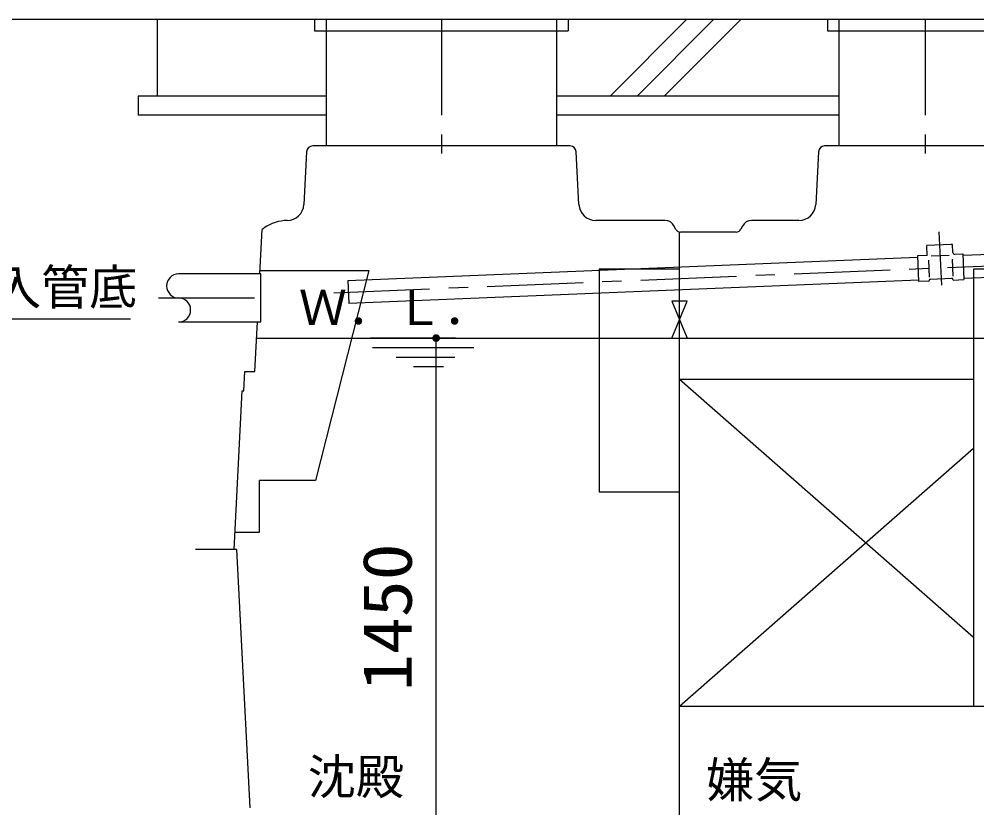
# Model space of a CAD drawing. Units: millimetres, scale not verified. Extents: x -14850 to 14850, y -10500 to 10500.
# Drawn here: x -10343 to -7849, y -5338 to -3285 of the extents above; entities that cross this region are included whole.
import ezdxf
from ezdxf.enums import TextEntityAlignment as Align

# ---------------------------------------------------------------- set-up
doc = ezdxf.new("R2010")
doc.units = ezdxf.units.MM
doc.header["$LTSCALE"] = 50
doc.linetypes.add('CHAIN1', pattern=[8, 5, -1, 1, -1])
for name, color, linetype, lineweight in [('0-0_機器', 5, 'Continuous', 25), ('0-2_躯体', 5, 'Continuous', 25), ('0-5_製作', 5, 'Continuous', 25)]:
    doc.layers.add(name, color=color, linetype=linetype, lineweight=lineweight)
doc.styles.add('ＭＳ ゴシック', font='')
doc.styles.get('ＭＳ ゴシック').set_extended_font_data('MS Gothic')

msp = doc.modelspace()

# ---------------------------------------------------------------- linework, layer by layer
at = {"layer": '0-0_機器', "color": 2}
for p, q in [((-11283.7, -3284.74), (-6015.25, -3284.74)), ((-9983.59, -3284.74), (-9983.59, -3484.74)), ((-9573.59, -3284.74), (-9573.59, -3314.74)), ((-9543.59, -3284.74), (-9543.59, -3614.74)), ((-8943.59, -3284.74), (-8943.59, -3614.74)), ((-8913.58, -3284.74), (-8913.58, -3314.74)), ((-8804.5, -3484.74), (-8604.5, -3284.74)), ((-8733.79, -3484.74), (-8533.79, -3284.74)), ((-8663.08, -3484.74), (-8463.08, -3284.74)), ((-8238.59, -3284.74), (-8238.59, -3314.74)), ((-8208.59, -3284.74), (-8208.59, -3614.74)), ((-9573.59, -3314.74), (-8913.58, -3314.74)), ((-8238.59, -3314.74), (-7728.58, -3314.74)), ((-10033.59, -3484.74), (-10033.59, -3534.74)), ((-9543.59, -3484.74), (-10033.59, -3484.74)), ((-8208.59, -3484.74), (-8943.59, -3484.74)), ((-9543.59, -3534.74), (-10033.59, -3534.74)), ((-8208.59, -3534.74), (-8943.59, -3534.74)), ((-10593.71, -4064.74), (-10053.36, -4064.74))]:
    msp.add_line(p, q, dxfattribs=at)
at = {"layer": '0-2_躯体', "color": 3, "linetype": 'CHAIN1'}
for p, q in [((-9243.59, -3284.74), (-9243.59, -3680.31)), ((-7983.59, -3284.74), (-7983.59, -3680.31)), ((-7948.64, -3838.42), (-7941.13, -3977.07)), ((-9523.93, -3996.64), (-7023.09, -3893.88)), ((-9980.57, -4010.38), (-9695.01, -4010.38))]:
    msp.add_line(p, q, dxfattribs=at)
at = {"layer": '0-2_躯体', "color": 3}
for p, q in [((-8908.57, -3614.74), (-9578.6, -3614.74)), ((-7721.57, -3614.74), (-8245.6, -3614.74)), ((-9594.57, -3629.9), (-9601.76, -3767.05)), ((-8885.41, -3767.04), (-8892.6, -3629.9)), ((-8261.57, -3629.9), (-8268.76, -3767.04)), ((-8660.95, -3808.74), (-8841.47, -3808.74)), ((-8312.7, -3808.74), (-8436.22, -3808.74)), ((-9716.02, -3947.88), (-9709.97, -3832.49)), ((-8633.75, -3831), (-8637.69, -3823.11)), ((-8623.59, -5543.11), (-8623.59, -3838.74)), ((-8475.95, -3838.74), (-8621.22, -3838.74)), ((-8459.48, -3823.11), (-8463.42, -3831)), ((-7916.03, -3871.52), (-7979.48, -3874.13)), ((-7978.43, -3899.61), (-7979.48, -3874.13)), ((-7885.87, -3899.3), (-7454.45, -3881.58)), ((-9487.23, -3965.11), (-8003.77, -3904.15)), ((-7975.32, -3912.09), (-7973.5, -3956.45)), ((-7921.37, -3899.86), (-7968.34, -3901.79)), ((-7913.57, -3909.55), (-7911.74, -3953.92)), ((-7906.59, -3896.65), (-7886.01, -3895.81)), ((-7886.01, -3895.81), (-7883.26, -3962.75)), ((-9715.54, -3938.88), (-9432.72, -3938.88)), ((-9432.72, -3938.88), (-9571.27, -4485.88)), ((-8832.59, -3935.88), (-8832.59, -4515.88)), ((-8623.59, -3935.88), (-8832.59, -3935.88)), ((-7857.59, -3935.88), (-7857.59, -5072.88)), ((-7653.59, -3935.88), (-7857.59, -3935.88)), ((-9487.23, -3965.11), (-9484.77, -4025.06)), ((-8001.3, -3964.1), (-9484.77, -4025.06)), ((-7973.09, -3966.45), (-7973.16, -3964.65)), ((-7970.19, -3961.42), (-7914.63, -3959.14)), ((-7911.33, -3963.91), (-7911.41, -3962.11)), ((-7911.33, -3963.91), (-7883.26, -3962.75)), ((-7883.4, -3959.25), (-7451.99, -3941.53)), ((-7973.09, -3966.45), (-8001.16, -3967.6)), ((-8643.59, -4114.88), (-8603.59, -4018.88)), ((-9927.8, -4072.88), (-9714.18, -4072.88)), ((-9725.19, -4114.88), (-6808.21, -4114.88)), ((-9159.52, -4139.88), (-9422.91, -4139.88)), ((-9361.39, -4164.88), (-9208.55, -4164.88)), ((-9238.35, -4189.88), (-9316.21, -4189.88)), ((-7857.59, -4222.88), (-8623.59, -4222.88)), ((-7857.59, -4894.11), (-8623.59, -4222.88)), ((-8623.59, -5072.88), (-7857.59, -4401.64)), ((-9571.27, -4485.88), (-9717.29, -4485.88)), ((-9717.29, -4619.88), (-9717.29, -4485.88)), ((-8623.59, -4515.88), (-8832.59, -4515.88)), ((-9781.28, -4619.88), (-9717.29, -4619.88)), ((-9777.32, -4664.74), (-9883.59, -4664.74)), ((-9777.32, -4664.74), (-9742.06, -5337.53)), ((-8623.59, -5072.88), (-7653.59, -5072.88))]:
    msp.add_line(p, q, dxfattribs=at)
for points in [[(-7911.69, -3891.96), (-7912.53, -3871.38), (-7915.86, -3871.51)], [(-7978.43, -3899.61), (-8003.91, -3900.65), (-8001.16, -3967.6)], [(-9714.18, -4072.88), (-9714.18, -3947.88), (-9927.8, -3947.88)], [(-8603.59, -4018.88), (-8643.59, -4018.88), (-8603.59, -4114.88)], [(-9783.59, -4664.74), (-9761.97, -4252.24), (-9757.87, -4252.24), (-9755.15, -4202.24), (-9729.35, -4202.24), (-9722.57, -4072.88)]]:
    msp.add_lwpolyline(points, dxfattribs=at)
for centre, radius, start, end in [((-9578.6, -3630.74), 16, 90, 177), ((-8908.57, -3630.74), 16, 2.99998, 90), ((-8245.6, -3630.74), 16, 90, 177), ((-9645.7, -3764.75), 44, 270.59543, 357), ((-8841.47, -3764.74), 44, 182.99998, 270), ((-8312.7, -3764.74), 44, 270, 357), ((-9644.14, -3914.74), 106, 90.59543, 125.15503), ((-8660.95, -3834.74), 26, 26.56503, 89.99998), ((-8436.22, -3834.74), 26, 90, 153.43495), ((-9690.78, -3848.51), 25, 125.15503, 140.1301), ((-8621.22, -3824.74), 14, 206.56503, 270), ((-8475.95, -3824.74), 14, 270, 333.43495), ((-7906.79, -3891.76), 4.9, 182.35312, 272.35312), ((-9927.8, -3979.13), 31.25, 90, 270), ((-7970.06, -3964.52), 3.1, 92.35312, 182.35312), ((-7914.5, -3962.24), 3.1, 2.35312, 92.35312), ((-9927.8, -4041.63), 31.25, 270, 90)]:
    msp.add_arc(centre, radius, start, end, dxfattribs=at)
at = {"layer": '0-5_製作', "color": 2}
for p, q in [((-9207.23, -4114.88), (-9429.06, -4114.88)), ((-9257.23, -5564.74), (-9257.23, -4114.88))]:
    msp.add_line(p, q, dxfattribs=at)
at = {"layer": '0-5_製作'}
for points in [[(-9267.22, -4114.25), (-9257.23, -4114.88), (-9267.23, -4114.88)], [(-9267.06, -4113), (-9257.23, -4114.88), (-9267.22, -4114.25)], [(-9266.75, -4111.79), (-9257.23, -4114.88), (-9267.06, -4113)], [(-9266.28, -4110.62), (-9257.23, -4114.88), (-9266.75, -4111.79)], [(-9265.68, -4109.52), (-9257.23, -4114.88), (-9266.28, -4110.62)], [(-9264.94, -4108.5), (-9257.23, -4114.88), (-9265.68, -4109.52)], [(-9264.08, -4107.59), (-9257.23, -4114.88), (-9264.94, -4108.5)], [(-9263.11, -4106.79), (-9257.23, -4114.88), (-9264.08, -4107.59)], [(-9262.05, -4106.11), (-9257.23, -4114.88), (-9263.11, -4106.79)], [(-9260.92, -4105.58), (-9257.23, -4114.88), (-9262.05, -4106.11)], [(-9260.92, -4105.58), (-9257.23, -4104.88), (-9257.23, -4114.88)], [(-9259.72, -4105.19), (-9257.23, -4104.88), (-9260.92, -4105.58)], [(-9258.49, -4104.95), (-9257.23, -4104.88), (-9259.72, -4105.19)], [(-9257.23, -4104.88), (-9247.23, -4114.88), (-9257.23, -4114.88)], [(-9256.61, -4104.9), (-9247.23, -4114.88), (-9257.23, -4104.88)], [(-9255.36, -4105.05), (-9247.23, -4114.88), (-9256.61, -4104.9)], [(-9254.14, -4105.37), (-9247.23, -4114.88), (-9255.36, -4105.05)], [(-9252.98, -4105.83), (-9247.23, -4114.88), (-9254.14, -4105.37)], [(-9251.88, -4106.43), (-9247.23, -4114.88), (-9252.98, -4105.83)], [(-9250.86, -4107.17), (-9247.23, -4114.88), (-9251.88, -4106.43)], [(-9249.95, -4108.03), (-9247.23, -4114.88), (-9250.86, -4107.17)], [(-9249.95, -4108.03), (-9247.31, -4113.62), (-9247.23, -4114.88)], [(-9249.14, -4109), (-9247.31, -4113.62), (-9249.95, -4108.03)], [(-9249.14, -4109), (-9247.55, -4112.39), (-9247.31, -4113.62)], [(-9248.47, -4110.06), (-9247.55, -4112.39), (-9249.14, -4109)], [(-9248.47, -4110.06), (-9247.94, -4111.19), (-9247.55, -4112.39)], [(-9267.23, -4114.88), (-9264.52, -4121.72), (-9267.16, -4116.13)], [(-9267.23, -4114.88), (-9263.61, -4122.58), (-9264.52, -4121.72)], [(-9257.23, -4114.88), (-9263.61, -4122.58), (-9267.23, -4114.88)], [(-9267.16, -4116.13), (-9265.33, -4120.75), (-9266.92, -4117.36)], [(-9267.16, -4116.13), (-9264.52, -4121.72), (-9265.33, -4120.75)], [(-9266.92, -4117.36), (-9266, -4119.69), (-9266.53, -4118.56)], [(-9266.92, -4117.36), (-9265.33, -4120.75), (-9266, -4119.69)], [(-9257.23, -4114.88), (-9262.59, -4123.32), (-9263.61, -4122.58)], [(-9257.23, -4114.88), (-9261.49, -4123.92), (-9262.59, -4123.32)], [(-9257.23, -4114.88), (-9260.33, -4124.39), (-9261.49, -4123.92)], [(-9257.23, -4114.88), (-9259.11, -4124.7), (-9260.33, -4124.39)], [(-9257.23, -4114.88), (-9257.86, -4124.86), (-9259.11, -4124.7)], [(-9257.23, -4114.88), (-9257.23, -4124.88), (-9257.86, -4124.86)], [(-9257.23, -4114.88), (-9255.98, -4124.8), (-9257.23, -4124.88)], [(-9257.23, -4114.88), (-9254.75, -4124.56), (-9255.98, -4124.8)], [(-9257.23, -4114.88), (-9253.55, -4124.17), (-9254.75, -4124.56)], [(-9257.23, -4114.88), (-9252.42, -4123.64), (-9253.55, -4124.17)], [(-9247.23, -4114.88), (-9252.42, -4123.64), (-9257.23, -4114.88)], [(-9247.23, -4114.88), (-9251.36, -4122.97), (-9252.42, -4123.64)], [(-9247.23, -4114.88), (-9250.39, -4122.17), (-9251.36, -4122.97)], [(-9247.23, -4114.88), (-9249.53, -4121.25), (-9250.39, -4122.17)], [(-9247.23, -4114.88), (-9248.79, -4120.23), (-9249.53, -4121.25)], [(-9247.23, -4114.88), (-9248.19, -4119.13), (-9248.79, -4120.23)], [(-9247.23, -4114.88), (-9247.72, -4117.97), (-9248.19, -4119.13)], [(-9247.23, -4114.88), (-9247.41, -4116.75), (-9247.72, -4117.97)], [(-9247.23, -4114.88), (-9247.25, -4115.5), (-9247.41, -4116.75)]]:
    msp.add_solid(points, dxfattribs=at)

# ---------------------------------------------------------------- texts
at = {"layer": '0-0_機器', "color": 4, "style": 'ＭＳ ゴシック'}
msp.add_text('流入管底', height=91.79, dxfattribs=at).set_placement((-10536.27, -4055.55), align=Align.BOTTOM_LEFT)
at = {"layer": '0-2_躯体', "color": 4, "style": 'ＭＳ ゴシック'}
for s, p in [('Ｗ．Ｌ．', (-9614.68, -4108.26)), ('沈殿', (-9591.48, -5329.86)), ('嫌気', (-8554.12, -5338.04))]:
    msp.add_text(s, height=91.79, dxfattribs=at).set_placement(p, align=Align.BOTTOM_LEFT)
at = {"layer": '0-5_製作', "color": 4, "style": 'ＭＳ ゴシック', "width": 1.1}
msp.add_text('1450', height=128.4, rotation=90, dxfattribs=at).set_placement((-9282.23, -5033.56), align=Align.BOTTOM_LEFT)

doc.saveas('drawing.dxf')
